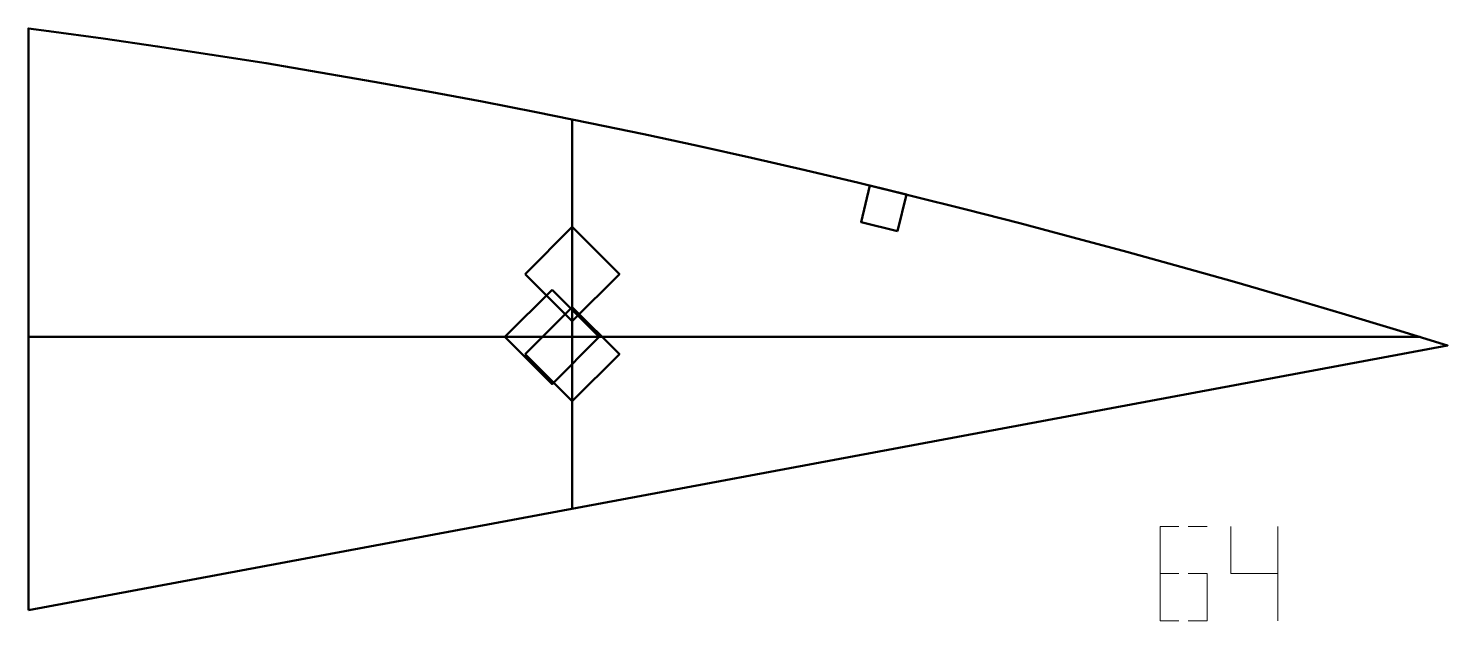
# Model space of a CAD drawing. Header units: metres. Extents: x 311 to 462, y 170 to 233.
import ezdxf

# ---------------------------------------------------------------- set-up
doc = ezdxf.new("R2010")
doc.units = ezdxf.units.M
doc.layers.add('Layer', color=1, linetype='Continuous', lineweight=50)
doc.layers.add('NumLabel', color=1, linetype='Continuous', lineweight=15)

msp = doc.modelspace()

# ---------------------------------------------------------------- linework, layer by layer
at = {"layer": 'Layer', "color": 7}
for p, q in [((368.96, 181.76), (368.96, 223.11)), ((368.96, 200.68), (368.96, 212.68)), ((368.96, 192.18), (368.96, 204.18)), ((311.26, 200), (458.91, 200)), ((360.82, 200), (372.82, 200))]:
    msp.add_line(p, q, dxfattribs=at)
at = {"layer": 'Layer'}
for points in [[(311.26, 170.98), (461.83, 199.11), (461.83, 199.11), (456.39, 200.77), (450.65, 202.5), (444.93, 204.18), (439.21, 205.84), (433.51, 207.45), (427.81, 209.03), (422.12, 210.58), (416.43, 212.08), (410.75, 213.55), (405.06, 214.97), (399.36, 216.36), (393.66, 217.71), (387.97, 219.02), (382.27, 220.3), (376.57, 221.53), (370.85, 222.72), (365.14, 223.88), (359.42, 224.99), (353.69, 226.07), (347.96, 227.1), (342.22, 228.1), (336.48, 229.06), (330.73, 229.97), (324.97, 230.85), (319.21, 231.69), (313.44, 232.49), (311.26, 232.77), (311.26, 170.98)], [(403.48, 211.24), (399.6, 212.18), (400.54, 216.07), (404.43, 215.12), (403.48, 211.24)], [(363.96, 206.68), (368.96, 211.68), (373.96, 206.68), (368.96, 201.68), (363.96, 206.68)], [(366.82, 205), (371.82, 200), (366.82, 195), (361.82, 200), (366.82, 205)], [(363.96, 198.18), (368.96, 203.18), (373.96, 198.18), (368.96, 193.18), (363.96, 198.18)]]:
    msp.add_lwpolyline(points, close=True, dxfattribs=at)
at = {"layer": 'NumLabel', "color": 1}
for points in [[(433.32, 179.87), (431.32, 179.87), (431.32, 169.87), (433.32, 169.87)], [(436.32, 179.87), (434.32, 179.87)], [(438.82, 179.87), (438.82, 174.87), (443.82, 174.87), (443.82, 179.87), (443.82, 169.87)], [(433.32, 174.87), (431.32, 174.87)], [(434.32, 169.87), (436.32, 169.87), (436.32, 174.87), (434.32, 174.87)]]:
    msp.add_lwpolyline(points, dxfattribs=at)

doc.saveas('drawing.dxf')
